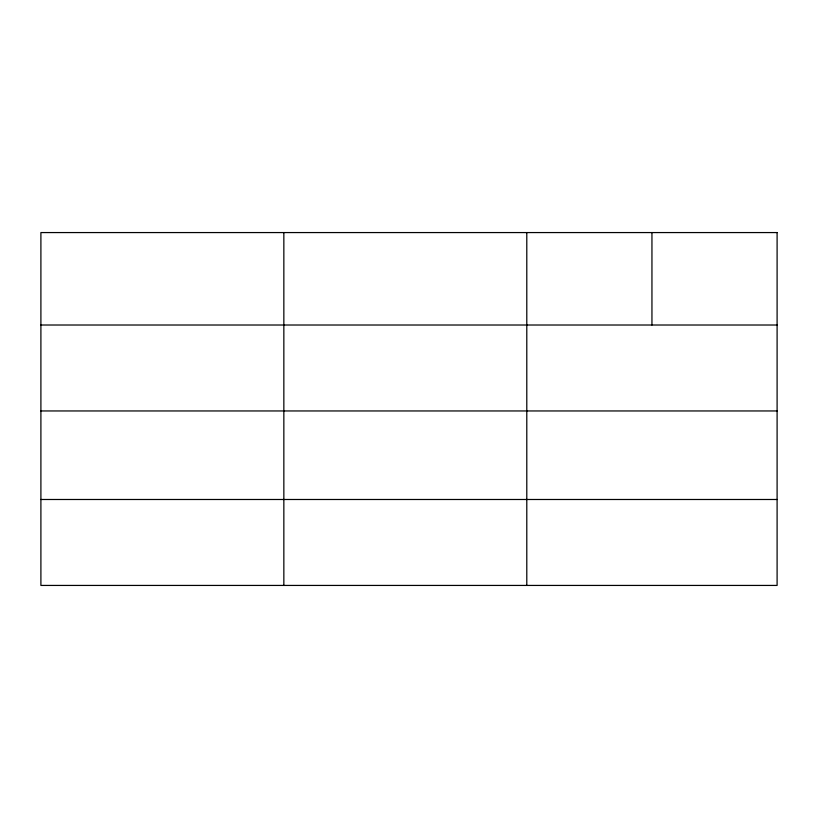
<?xml version="1.0" encoding="UTF-8"?>
<svg xmlns="http://www.w3.org/2000/svg" width="818" height="818" viewBox="0 0 818 818"><rect width="100%" height="100%" fill="white"/><g stroke="black" fill="none" stroke-linecap="round" stroke-linejoin="round"><path stroke-width="1.23" d="M40.9 325.012L777.1 325.012M40.9 410.953L777.1 410.953M40.9 499.491L777.1 499.491M651.946 232.568L651.946 325.012M526.792 232.568L526.792 585.432M283.846 232.568L283.846 585.432M777.1 232.568L40.9 232.568L40.9 585.432L777.1 585.432L777.1 232.568"/></g></svg>
